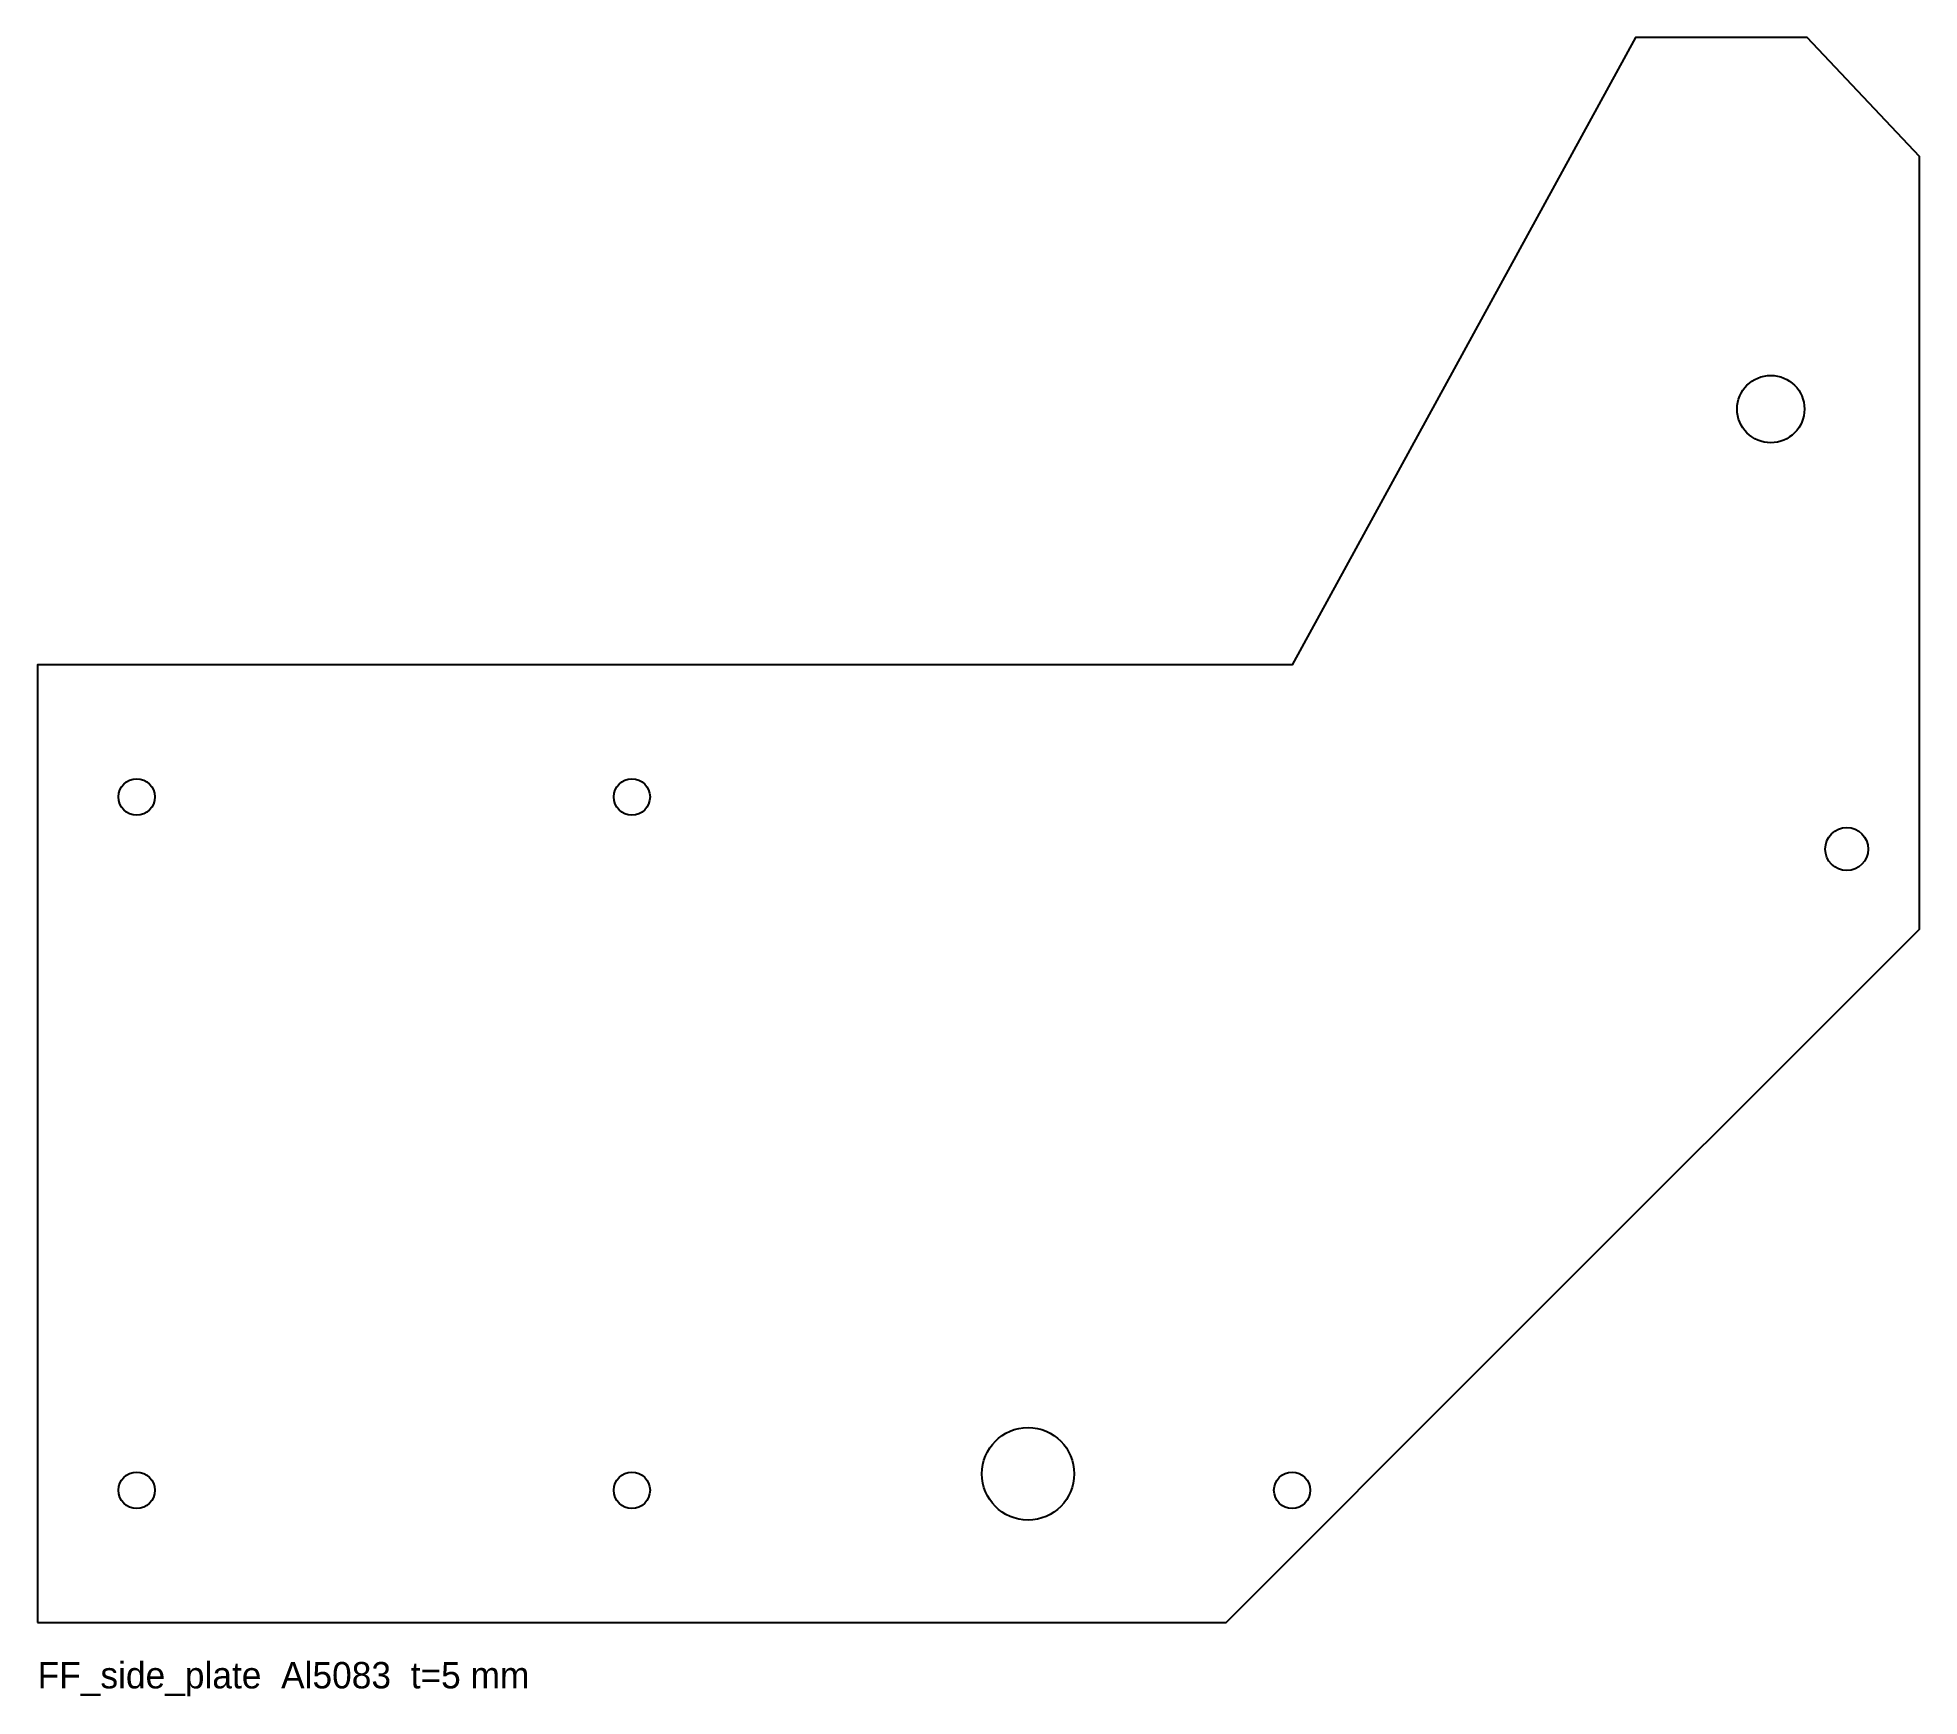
# Model space of a CAD drawing. Header units: millimetres. Extents: x -150 to 135, y 49 to 300.
import ezdxf

# ---------------------------------------------------------------- set-up
doc = ezdxf.new("R2010")
doc.units = ezdxf.units.MM
doc.layers.add('CUT', color=7, linetype='Continuous')
doc.layers.add('INFO', color=3, linetype='Continuous')

msp = doc.modelspace()

# ---------------------------------------------------------------- linework, layer by layer
at = {"layer": 'CUT'}
msp.add_lwpolyline([(-150, 60), (30, 60), (70, 100), (135, 165), (135, 282), (118, 300), (92, 300), (40, 205), (-150, 205)], close=True, dxfattribs=at)
for centre, radius in [((112.5, 243.75), 5.1), ((-135, 185), 2.75), ((-60, 185), 2.75), ((124, 177.12), 3.25), ((0, 82.5), 7), ((-135, 80), 2.75), ((-60, 80), 2.75), ((40, 80), 2.75)]:
    msp.add_circle(centre, radius, dxfattribs=at)

# ---------------------------------------------------------------- texts
at = {"layer": 'INFO'}
msp.add_text('FF_side_plate  Al5083  t=5 mm', height=4, dxfattribs=at).set_placement((-150, 50))

doc.saveas('drawing.dxf')
